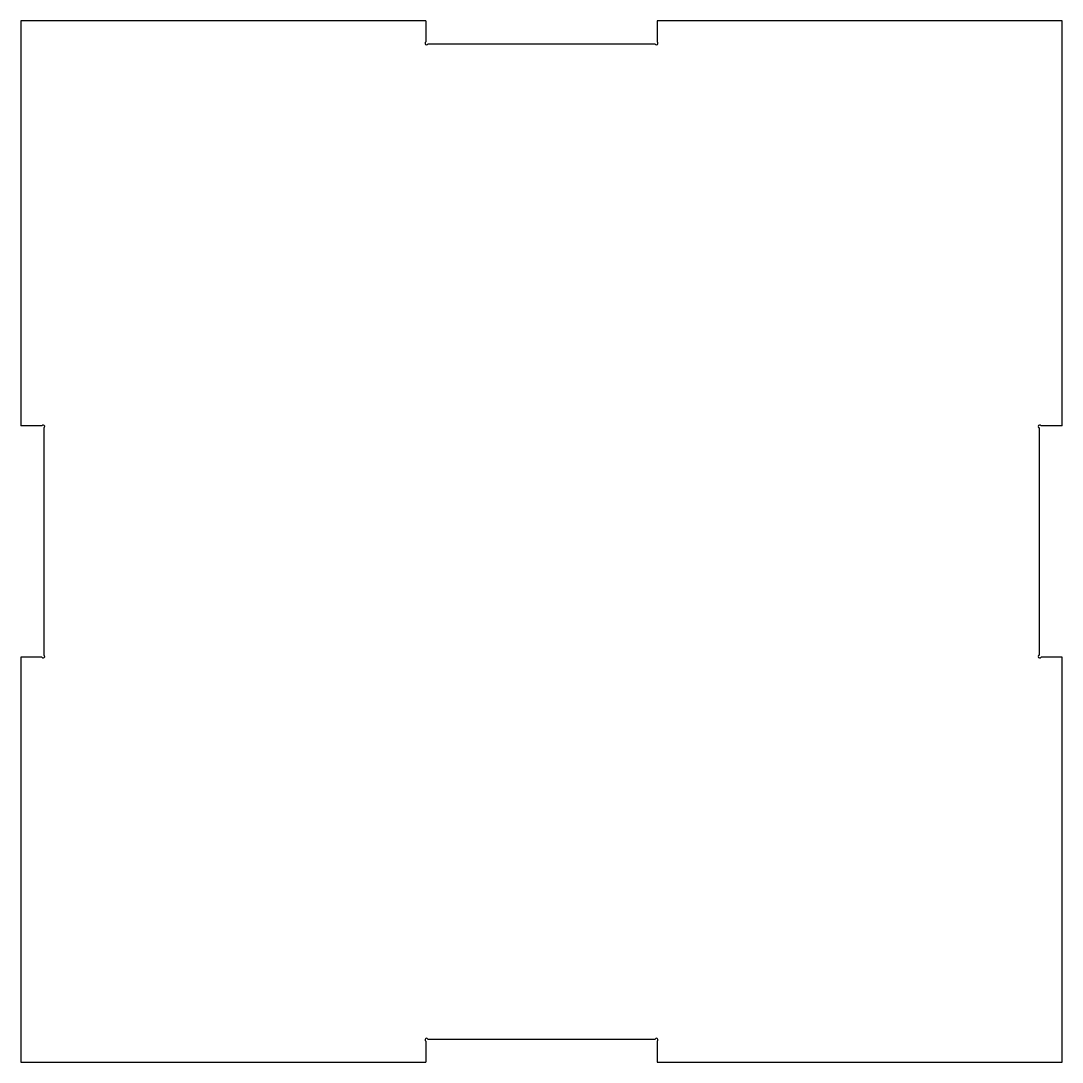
# Model space of a CAD drawing. Header units: millimetres. Extents: x 40 to 265, y 0 to 225.
import ezdxf

# ---------------------------------------------------------------- set-up
doc = ezdxf.new("R2010")
doc.units = ezdxf.units.MM
doc.layers.add('Shape2DView001', color=7, linetype='CONTINUOUS')

msp = doc.modelspace()

# ---------------------------------------------------------------- linework, layer by layer
at = {"layer": 'Shape2DView001'}
for p, q in [((127.5, 225), (40, 225)), ((40, 225), (40, 137.5)), ((127.5, 225), (127.5, 220.47)), ((265, 225), (177.5, 225)), ((177.5, 225), (177.5, 220.47)), ((265, 137.5), (265, 225)), ((127.97, 220), (177.03, 220)), ((44.53, 137.5), (40, 137.5)), ((265, 137.5), (260.47, 137.5)), ((45, 137.03), (45, 87.97)), ((260, 137.03), (260, 87.97)), ((44.53, 87.5), (40, 87.5)), ((40, 87.5), (40, 0)), ((265, 87.5), (260.47, 87.5)), ((265, 0), (265, 87.5)), ((127.5, 4.53), (127.5, 0)), ((127.97, 5), (177.03, 5)), ((177.5, 4.53), (177.5, 0)), ((40, 0), (127.5, 0)), ((177.5, 0), (265, 0))]:
    msp.add_line(p, q, dxfattribs=at)
for centre, start, end in [((127.67, 220.17), 120, -90), ((127.67, 220.17), -90, -30), ((177.33, 220.17), -150, -90), ((177.33, 220.17), -90, 60), ((44.83, 137.33), -60, 150), ((260.17, 137.33), 30, 180), ((260.17, 137.33), 180, -120), ((44.83, 87.67), -150, 60), ((260.17, 87.67), 120, 180), ((260.17, 87.67), 180, -30), ((127.67, 4.83), 30, -120), ((177.33, 4.83), -60, 150)]:
    msp.add_arc(centre, 0.343, start, end, dxfattribs=at)

doc.saveas('drawing.dxf')
